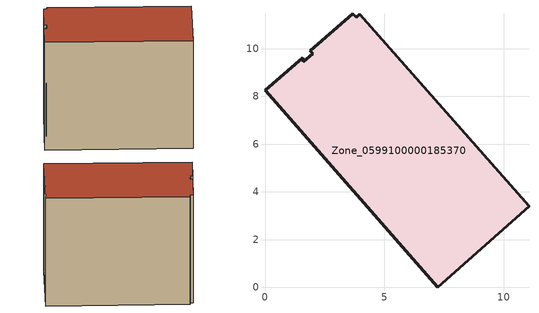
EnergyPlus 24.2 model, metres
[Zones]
Zone_0599100000185370
 floor ground (C_G): 3.97,11.43 11.06,3.39 7.24,0 0,8.25 1.57,9.63 1.61,9.46 1.99,9.78 1.89,9.9 3.68,11.46 3.82,11.31 z0
 wall outside (C_F): 7.24,0 11.06,3.39 3.97,11.43 3.82,11.31 3.68,11.46 1.89,9.9 1.99,9.78 1.61,9.46 1.57,9.63 0,8.25 7.24,0 z0:9.24
 roof outside (C_R): 11.06,3.39 3.97,11.43 3.82,11.31 3.68,11.46 1.89,9.9 1.99,9.78 1.61,9.46 1.57,9.63 0,8.25 7.24,0 z9.24
[BUILDING]
Pand.0599100000185370: North Axis=0; Terrain=City; Loads Convergence Tolerance Value=0.04; Temperature Convergence Tolerance Value=0.4; Solar Distribution=FullExterior; Maximum Number of Warmup Days=25; Minimum Number of Warmup Days=1
[Site:Location]
Rotterdam.The.Hague.AP_ZH_NLD Design_Conditions: Latitude=51.96; Longitude=4.45; Time Zone=1; Elevation=-4.5
[SITE:GROUNDTEMPERATURE:BUILDINGSURFACE]
18, 18, 18, 18, 18, 18, 18, 18, 18, 18, 18, 18
[MATERIAL] Thermal Absorptance=0.9; Solar Absorptance=0.7; Visible Absorptance=0.7
Name | Roughness | Thickness | Conductivity | Density | Specific Heat
G.TI.1946 | MediumSmooth | 0.15 | 1 | 540 | 1210
F.TI.1946 | Rough | 0.3 | 0.857143 | 1920 | 840
R.TI.1946 | MediumRough | 0.2 | 0.1 | 1500 | 1000
[CONSTRUCTION]
C_G: G.TI.1946
C_F: F.TI.1946
C_R: R.TI.1946
[ZONE]
Zone_0599100000185370: Type=1; Multiplier=1; Ceiling Height=Autocalculate; Volume=Autocalculate; Floor Area=autocalculate; Part of Total Floor Area=Yes
[ZONEINFILTRATION:DESIGNFLOWRATE]
Infil_Zone_0599100000185370: Zone or ZoneList or Space or SpaceList=Zone_0599100000185370; Schedule=AlwaysOn; Design Flow Rate Calculation Method=Flow/Area; Flow Rate per Floor Area=0.003; Constant Term Coefficient=1; Temperature Term Coefficient=0; Velocity Term Coefficient=0; Velocity Squared Term Coefficient=0
[HVACTEMPLATE:ZONE:IDEALLOADSAIRSYSTEM]
Zone_0599100000185370: Maximum Heating Supply Air Temperature=50; Minimum Cooling Supply Air Temperature=13; Maximum Heating Supply Air Humidity Ratio=0.0156; Minimum Cooling Supply Air Humidity Ratio=0.0077; Heating Limit=NoLimit; Cooling Limit=NoLimit; Dehumidification Control Type=ConstantSensibleHeatRatio; Cooling Sensible Heat Ratio=0.7; Dehumidification Setpoint=60; Humidification Control Type=None; Humidification Setpoint=30; Outdoor Air Method=None; Outdoor Air Flow Rate per Person=0.00944; Outdoor Air Flow Rate per Zone Floor Area=0; Outdoor Air Flow Rate per Zone=0; Demand Controlled Ventilation Type=None; Outdoor Air Economizer Type=NoEconomizer; Heat Recovery Type=None; Sensible Heat Recovery Effectiveness=0.7; Latent Heat Recovery Effectiveness=0.65
[ZONECONTROL:THERMOSTAT]
ThermostatControl_Zone_0599100000185370: Zone or ZoneList=Zone_0599100000185370; Control Type Schedule=DualSetpointControlType; Control 1=Thermostat_Zone_0599100000185370; Temperature Difference Between Cutout And Setpoint=0
[THERMOSTATSETPOINT:DUALSETPOINT]
Thermostat_Zone_0599100000185370: Heating Setpoint Temperature Schedule=HeatingSetpoint_Zone_0599100000185370; Cooling Setpoint Temperature Schedule=CoolingSetpoint_Zone_0599100000185370
[SCHEDULE:COMPACT]
HeatingSetpoint_Zone_0599100000185370: Through: 12/31, For: AllDays, Until: 24:00, 21
CoolingSetpoint_Zone_0599100000185370: Through: 12/31, For: AllDays, Until: 24:00, 24
DualSetpointControlType: Through: 12/31, For: AllDays, Until: 24:00, 4
AlwaysOn: Through: 12/31, For: AllDays, Until: 24:00, 1
